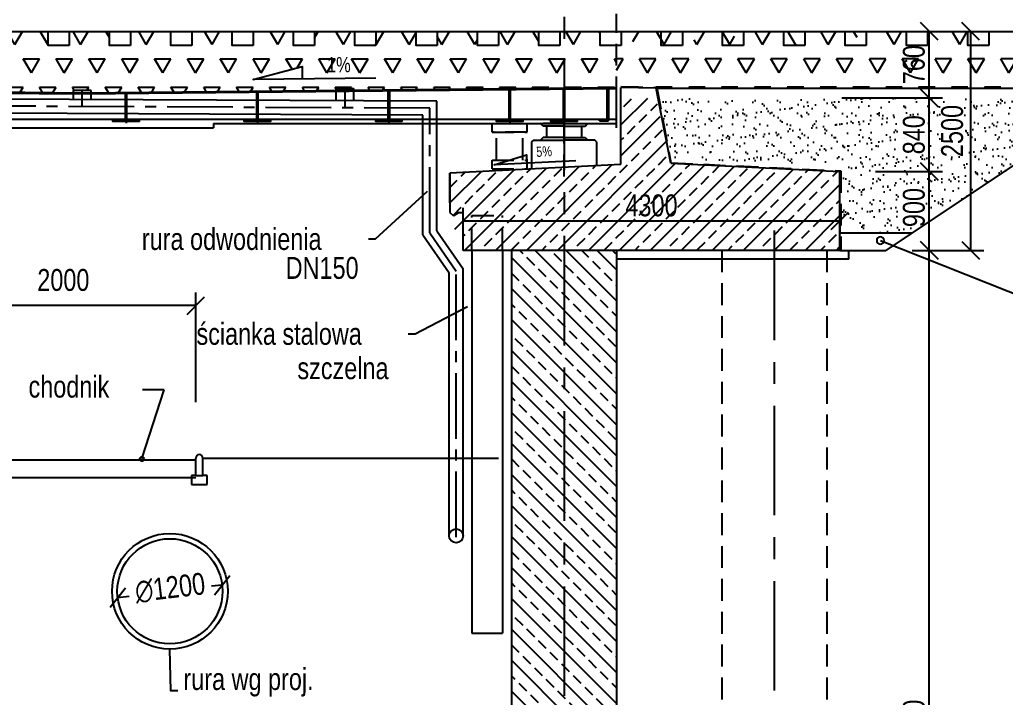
# Model space of a CAD drawing. Header units: millimetres. Extents: x -1069826 to 2704411, y -432732 to 412301.
# Drawn here: x 297799 to 309051, y -93713 to -85979 of the extents above; entities that cross this region are included whole.
import ezdxf
from ezdxf.enums import TextEntityAlignment as Align

# ---------------------------------------------------------------- set-up
doc = ezdxf.new("R2010")
doc.units = ezdxf.units.MM
doc.header["$LTSCALE"] = 1000
doc.header["$MEASUREMENT"] = 0
for name, pattern in [('CENTER', [2, 1.25, -0.25, 0.25, -0.25]), ('CENTER2', [1.125, 0.75, -0.125, 0.125, -0.125]), ('HIDDEN', [0.375, 0.25, -0.125])]:
    doc.linetypes.add(name, pattern=pattern)
for name, color, linetype in [('0-RAM-T', 7, 'Continuous'), ('0-T', 7, 'Continuous'), ('0-T0-T', 7, 'Continuous'), ('00XX00-S', 7, 'Continuous'), ('DROGO-T', 7, 'Continuous'), ('WIADUKT', 7, 'Continuous')]:
    doc.layers.add(name, color=color, linetype=linetype)
doc.styles.add('CDMSTYLE', font='CDMSIMPL', dxfattribs={"width": 0.8, "bigfont": 'CDMBIGPL'})
doc.dimstyles.new('CDMOG-MM-100', dxfattribs={"dimscale": 100, "dimtxt": 2.5, "dimasz": 2, "dimexe": 1.5, "dimexo": 3, "dimgap": 0.5, "dimtad": 1, "dimdec": 0, "dimrnd": 1, "dimzin": 1, "dimdsep": 46, "dimtxsty": 'CDMSTYLE', "dimblk": 'OBLIQUE', "dimblk1": 'OBLIQUE', "dimblk2": 'OBLIQUE', "dimsah": 1, "dimcen": -2.5, "dimclrd": 9, "dimclre": 9, "dimclrt": 9, "dimadec": 0, "dimazin": 0, "dimtfac": 1, "dimtmove": 2, "dimatfit": 3, "dimldrblk": 'OBLIQUE', "dimfxl": 1, "dimtvp": 1, "dimtolj": 1, "dimtzin": 0, "dimarcsym": 0})
doc.dimstyles.new('CDMOG-MM-100$3', dxfattribs={"dimscale": 100, "dimtxt": 2.5, "dimasz": 2, "dimexe": 1.5, "dimexo": 5, "dimgap": 0.5, "dimtad": 1, "dimdec": 0, "dimrnd": 1, "dimzin": 1, "dimdsep": 46, "dimtxsty": 'CDMSTYLE', "dimblk": 'OBLIQUE', "dimblk1": 'CLOSED', "dimblk2": 'CLOSED', "dimsah": 1, "dimtsz": 1, "dimcen": -2.5, "dimclrd": 9, "dimclre": 9, "dimclrt": 9, "dimadec": 0, "dimazin": 0, "dimtfac": 1, "dimtmove": 2, "dimatfit": 3, "dimldrblk": 'CLOSED', "dimfxl": 1, "dimtvp": 1, "dimtolj": 1, "dimtzin": 0, "dimarcsym": 0})
doc.dimstyles.new('CDMOG-MM-100$7', dxfattribs={"dimscale": 100, "dimtxt": 2.5, "dimasz": 1, "dimexe": 1.5, "dimexo": 5, "dimgap": 0.5, "dimtad": 1, "dimdec": 0, "dimrnd": 1, "dimzin": 1, "dimdsep": 46, "dimtxsty": 'CDMSTYLE', "dimblk": 'OBLIQUE', "dimblk1": 'NONE', "dimblk2": 'NONE', "dimsah": 1, "dimtsz": 1, "dimcen": -2.5, "dimclrd": 9, "dimclre": 9, "dimclrt": 9, "dimadec": 0, "dimazin": 0, "dimtfac": 1, "dimtmove": 2, "dimatfit": 3, "dimldrblk": 'NONE', "dimfxl": 1, "dimtvp": 1, "dimtolj": 1, "dimtzin": 0, "dimarcsym": 0})

# ---------------------------------------------------------------- blocks, each defined once
blk = doc.blocks.new('_OBLIQUE')
at = {"color": 0, "linetype": 'ByBlock'}
blk.add_line((-0.5, -0.5), (0.5, 0.5), dxfattribs=at)
blk = doc.blocks.new('*D957')
at = {"layer": '0-T', "color": 9, "linetype": 'Continuous', "lineweight": -2, "transparency": 16777216}
for p, q in [((308093, -88612), (308333, -88612)), ((308183, -99612), (308183, -88612)), ((307313, -99612), (308333, -99612))]:
    blk.add_line(p, q, dxfattribs=at)
at = {"layer": 'Defpoints', "color": 0, "linetype": 'Continuous', "lineweight": 25, "transparency": 16777216}
for p in [(307793, -88612), (308183, -88612), (307013, -99612)]:
    blk.add_point(p, dxfattribs=at)
at = {"layer": '0-T', "color": 9, "linetype": 'Continuous', "lineweight": -2, "transparency": 16777216, "xscale": 200, "yscale": 200, "zscale": 200}
for p, rotation in [((308183, -88612), 90), ((308183, -99612), 270)]:
    blk.add_blockref('_OBLIQUE', p, dxfattribs=dict(at, rotation=rotation))
at = {"layer": '0-T', "color": 9, "linetype": 'Continuous', "lineweight": 25, "transparency": 16777216, "insert": (308008, -94112), "char_height": 250, "attachment_point": 5, "rotation": 90, "style": 'CDMSTYLE'}
blk.add_mtext('\\A1;11000', dxfattribs=at)
blk = doc.blocks.new('_NONE')
at = {"color": 0, "linetype": 'ByBlock'}
blk.add_circle((0, 0), 0.25, dxfattribs=at)
blk = doc.blocks.new('*D962')
at = {"layer": '0-T', "color": 9, "linetype": 'Continuous', "lineweight": -2, "transparency": 16777216}
for p, q in [((296027, -90362), (296027, -89092)), ((299810, -90343), (299810, -89092)), ((299810, -89242), (296027, -89242))]:
    blk.add_line(p, q, dxfattribs=at)
at = {"layer": 'Defpoints', "color": 0, "linetype": 'Continuous', "lineweight": 25, "transparency": 16777216}
for p in [(296027, -89242), (296027, -90662), (299810, -90643)]:
    blk.add_point(p, dxfattribs=at)
at = {"layer": '0-T', "color": 9, "linetype": 'Continuous', "lineweight": -2, "transparency": 16777216, "xscale": 200, "yscale": 200, "zscale": 200, "rotation": 180}
blk.add_blockref('_OBLIQUE', (296027, -89242), dxfattribs=at)
at = {"layer": '0-T', "color": 9, "linetype": 'Continuous', "lineweight": -2, "transparency": 16777216, "xscale": 200, "yscale": 200, "zscale": 200}
blk.add_blockref('_OBLIQUE', (299810, -89242), dxfattribs=at)
at = {"layer": '0-T', "color": 9, "linetype": 'Continuous', "lineweight": 25, "transparency": 16777216, "insert": (298297, -88951), "char_height": 250, "attachment_point": 5, "style": 'CDMSTYLE'}
blk.add_mtext('\\A1;2000', dxfattribs=at)
blk = doc.blocks.new('A$C53DF488D')
at = {"layer": 'DROGO-T', "color": 9, "linetype": 'Continuous'}
for p, q in [((0, 0), (0, 200)), ((80, 0), (80, 200)), ((0, 0), (80, 0))]:
    blk.add_line(p, q, dxfattribs=at)
blk.add_arc((40, 200), 40, 0, 180, dxfattribs=at)
blk = doc.blocks.new('*D970')
at = {"layer": '0-T', "color": 9, "linetype": 'Continuous', "lineweight": -2, "transparency": 16777216}
for p, q in [((305063, -85002), (305063, -83295)), ((304663, -83445), (305063, -83445))]:
    blk.add_line(p, q, dxfattribs=at)
at = {"layer": 'Defpoints', "color": 0, "linetype": 'Continuous', "lineweight": 25, "transparency": 16777216}
for p in [(305063, -83445), (305063, -85302), (304663, -86872)]:
    blk.add_point(p, dxfattribs=at)
at = {"layer": '0-T', "color": 9, "linetype": 'Continuous', "lineweight": -2, "transparency": 16777216, "xscale": 200, "yscale": 200, "zscale": 200, "rotation": 180}
blk.add_blockref('_OBLIQUE', (304663, -83445), dxfattribs=at)
at = {"layer": '0-T', "color": 9, "linetype": 'Continuous', "lineweight": -2, "transparency": 16777216, "xscale": 200, "yscale": 200, "zscale": 200}
blk.add_blockref('_OBLIQUE', (305063, -83445), dxfattribs=at)
at = {"layer": '0-T', "color": 9, "linetype": 'Continuous', "lineweight": 25, "transparency": 16777216, "insert": (304968, -83244), "char_height": 250, "attachment_point": 5, "style": 'CDMSTYLE'}
blk.add_mtext('\\A1;400', dxfattribs=at)
blk = doc.blocks.new('A$C5BA010C1')
at = {"layer": '0-T', "color": 1, "linetype": 'Continuous'}
blk.add_circle((84, 84), 83.7, dxfattribs=at)
blk = doc.blocks.new('*D974')
at = {"layer": '0-T', "color": 9, "linetype": 'Continuous', "lineweight": -2, "transparency": 16777216}
for p, q in [((307663, -84322), (307663, -83295)), ((311363, -85812), (311363, -83295)), ((307663, -83445), (311363, -83445))]:
    blk.add_line(p, q, dxfattribs=at)
at = {"layer": 'Defpoints', "color": 0, "linetype": 'Continuous', "lineweight": 25, "transparency": 16777216}
for p in [(311363, -83445), (307663, -84622), (311363, -86112)]:
    blk.add_point(p, dxfattribs=at)
at = {"layer": '0-T', "color": 9, "linetype": 'Continuous', "lineweight": -2, "transparency": 16777216, "xscale": 200, "yscale": 200, "zscale": 200, "rotation": 180}
blk.add_blockref('_OBLIQUE', (307663, -83445), dxfattribs=at)
at = {"layer": '0-T', "color": 9, "linetype": 'Continuous', "lineweight": -2, "transparency": 16777216, "xscale": 200, "yscale": 200, "zscale": 200}
blk.add_blockref('_OBLIQUE', (311363, -83445), dxfattribs=at)
at = {"layer": '0-T', "color": 9, "linetype": 'Continuous', "lineweight": 25, "transparency": 16777216, "insert": (309513, -83270), "char_height": 250, "attachment_point": 5, "style": 'CDMSTYLE'}
blk.add_mtext('\\A1;3700', dxfattribs=at)
blk = doc.blocks.new('*D977')
at = {"layer": '0-T', "color": 9, "linetype": 'Continuous', "lineweight": -2, "transparency": 16777216}
for p, q in [((307662, -86112), (308806, -86112)), ((308656, -88612), (308656, -86112)), ((307988, -88612), (308806, -88612))]:
    blk.add_line(p, q, dxfattribs=at)
at = {"layer": 'Defpoints', "color": 0, "linetype": 'Continuous', "lineweight": 25, "transparency": 16777216}
for p in [(307362, -86112), (308656, -86112), (307688, -88612)]:
    blk.add_point(p, dxfattribs=at)
at = {"layer": '0-T', "color": 9, "linetype": 'Continuous', "lineweight": -2, "transparency": 16777216, "xscale": 200, "yscale": 200, "zscale": 200}
for p, rotation in [((308656, -86112), 90), ((308656, -88612), 270)]:
    blk.add_blockref('_OBLIQUE', p, dxfattribs=dict(at, rotation=rotation))
at = {"layer": '0-T', "color": 9, "linetype": 'Continuous', "lineweight": 25, "transparency": 16777216, "insert": (308445, -87249), "char_height": 250, "attachment_point": 5, "rotation": 90, "style": 'CDMSTYLE'}
blk.add_mtext('\\A1;2500', dxfattribs=at)
blk = doc.blocks.new('*D978')
at = {"layer": 'Defpoints', "color": 0, "linetype": 'Continuous', "lineweight": 25, "transparency": 16777216}
for p in [(307680, -86112), (308183, -86112), (307680, -86872)]:
    blk.add_point(p, dxfattribs=at)
at = {"layer": 'WIADUKT', "color": 9, "linetype": 'Continuous', "lineweight": -2, "transparency": 16777216}
for p, q in [((307980, -86112), (308333, -86112)), ((308183, -86872), (308183, -86112)), ((307980, -86872), (308333, -86872))]:
    blk.add_line(p, q, dxfattribs=at)
at = {"layer": 'WIADUKT', "color": 9, "linetype": 'Continuous', "lineweight": -2, "transparency": 16777216, "xscale": 200, "yscale": 200, "zscale": 200}
for p, rotation in [((308183, -86112), 90), ((308183, -86872), 270)]:
    blk.add_blockref('_OBLIQUE', p, dxfattribs=dict(at, rotation=rotation))
at = {"layer": 'WIADUKT', "color": 9, "linetype": 'Continuous', "lineweight": 25, "transparency": 16777216, "insert": (308008, -86492), "char_height": 250, "attachment_point": 5, "rotation": 90, "style": 'CDMSTYLE'}
blk.add_mtext('\\A1;760', dxfattribs=at)
blk = doc.blocks.new('*D979')
at = {"layer": '0-T', "color": 9, "linetype": 'Continuous', "lineweight": -2, "transparency": 16777216}
for p, q in [((302862, -88312), (302862, -88125)), ((302862, -88275), (307162, -88275)), ((307162, -88229), (307162, -88425))]:
    blk.add_line(p, q, dxfattribs=at)
at = {"layer": 'Defpoints', "color": 0, "linetype": 'Continuous', "lineweight": 25, "transparency": 16777216}
for p in [(307162, -87929), (307162, -88275), (302862, -88612)]:
    blk.add_point(p, dxfattribs=at)
at = {"layer": '0-T', "color": 9, "linetype": 'Continuous', "lineweight": -2, "transparency": 16777216, "xscale": 200, "yscale": 200, "zscale": 200, "rotation": 180}
blk.add_blockref('_OBLIQUE', (302862, -88275), dxfattribs=at)
at = {"layer": '0-T', "color": 9, "linetype": 'Continuous', "lineweight": -2, "transparency": 16777216, "xscale": 200, "yscale": 200, "zscale": 200}
blk.add_blockref('_OBLIQUE', (307162, -88275), dxfattribs=at)
at = {"layer": '0-T', "color": 9, "linetype": 'Continuous', "lineweight": 25, "transparency": 16777216, "insert": (305012, -88100), "char_height": 250, "attachment_point": 5, "style": 'CDMSTYLE'}
blk.add_mtext('\\A1;4300', dxfattribs=at)
blk = doc.blocks.new('*D980')
at = {"layer": '0-T', "color": 9, "linetype": 'Continuous', "lineweight": -2, "transparency": 16777216}
for p, q in [((307183, -86872), (308333, -86872)), ((308183, -87712), (308183, -86872)), ((307568, -87712), (308333, -87712))]:
    blk.add_line(p, q, dxfattribs=at)
at = {"layer": 'Defpoints', "color": 0, "linetype": 'Continuous', "lineweight": 25, "transparency": 16777216}
for p in [(306883, -86872), (308183, -86872), (307268, -87712)]:
    blk.add_point(p, dxfattribs=at)
at = {"layer": '0-T', "color": 9, "linetype": 'Continuous', "lineweight": -2, "transparency": 16777216, "xscale": 200, "yscale": 200, "zscale": 200}
for p, rotation in [((308183, -86872), 90), ((308183, -87712), 270)]:
    blk.add_blockref('_OBLIQUE', p, dxfattribs=dict(at, rotation=rotation))
at = {"layer": '0-T', "color": 9, "linetype": 'Continuous', "lineweight": 25, "transparency": 16777216, "insert": (308008, -87292), "char_height": 250, "attachment_point": 5, "rotation": 90, "style": 'CDMSTYLE'}
blk.add_mtext('\\A1;840', dxfattribs=at)
blk = doc.blocks.new('*D981')
at = {"layer": '0-T', "color": 9, "linetype": 'Continuous', "lineweight": -2, "transparency": 16777216}
for p, q in [((307568, -87712), (308333, -87712)), ((308183, -88612), (308183, -87712)), ((307988, -88612), (308333, -88612))]:
    blk.add_line(p, q, dxfattribs=at)
at = {"layer": 'Defpoints', "color": 0, "linetype": 'Continuous', "lineweight": 25, "transparency": 16777216}
for p in [(307268, -87712), (308183, -87712), (307688, -88612)]:
    blk.add_point(p, dxfattribs=at)
at = {"layer": '0-T', "color": 9, "linetype": 'Continuous', "lineweight": -2, "transparency": 16777216, "xscale": 200, "yscale": 200, "zscale": 200}
for p, rotation in [((308183, -87712), 90), ((308183, -88612), 270)]:
    blk.add_blockref('_OBLIQUE', p, dxfattribs=dict(at, rotation=rotation))
at = {"layer": '0-T', "color": 9, "linetype": 'Continuous', "lineweight": 25, "transparency": 16777216, "insert": (308008, -88123), "char_height": 250, "attachment_point": 5, "rotation": 90, "style": 'CDMSTYLE'}
blk.add_mtext('\\A1;900', dxfattribs=at)
blk = doc.blocks.new('*D987')
at = {"layer": 'Defpoints', "color": 0, "linetype": 'Continuous', "lineweight": 25, "transparency": 16777216}
for p in [(300109, -92432), (298917, -92574)]:
    blk.add_point(p, dxfattribs=at)
at = {"layer": 'DROGO-T', "color": 9, "linetype": 'Continuous', "lineweight": -2, "transparency": 16777216}
for p, q in [((300021, -92543), (300197, -92321)), ((298830, -92685), (299005, -92463)), ((300109, -92432), (299990, -92446)), ((298917, -92574), (299049, -92558))]:
    blk.add_line(p, q, dxfattribs=at)
at = {"layer": 'DROGO-T', "color": 9, "linetype": 'Continuous', "lineweight": 25, "transparency": 16777216, "insert": (299516, -92466), "char_height": 250, "attachment_point": 5, "rotation": 6.7583, "style": 'CDMSTYLE'}
blk.add_mtext('\\A1;∅1200', dxfattribs=at)
blk = doc.blocks.new('_CLOSED')
at = {"color": 0, "linetype": 'ByBlock'}
for p, q in [((-1, 0.167), (0, 0)), ((-1, 0.167), (-1, -0.167)), ((0, 0), (-1, -0.167))]:
    blk.add_line(p, q, dxfattribs=at)

msp = doc.modelspace()

# ---------------------------------------------------------------- hatches: boundary and pattern name
at = {"layer": 'DROGO-T', "linetype": 'Continuous', "lineweight": 25}
h = msp.add_hatch(dxfattribs=at)
h.set_pattern_fill('TRIANG', color=40, scale=1000, style=0)
h.set_pattern_definition([(60, (239994.2, -287612.4), (-187.5, 324.75953), [187.5, -187.5]), (120, (239994.2, -287612.4), (-375, 2e-07), [187.5, -187.5]), (0, (239900.44, -287450.04), (187.5, 324.75953), [187.5, -187.5])])
h.paths.add_polyline_path([(298513.1701, -86112.4159), (298364.0178, -86112.4159), (298364.0178, -86272.4159), (298124.0178, -86272.4159), (298124.0178, -86112.4159), (297664.0178, -86112.4159), (297664.0178, -86272.4159), (297424.0178, -86272.4159), (297424.0178, -86112.4159), (296964.0178, -86112.4159), (296964.0178, -86272.4159), (296724.0178, -86272.4159), (296724.0178, -86112.4159), (296264.0178, -86112.4159), (296264.0178, -86272.4159), (296024.0178, -86272.4159), (296024.0178, -86112.4159), (295564.0178, -86112.4159), (295564.0178, -86272.4159), (295324.0178, -86272.4159), (295324.0178, -86112.4159), (294864.0178, -86112.4159), (294864.0178, -86272.4159), (294624.0178, -86272.4159), (294624.0178, -86112.4159), (294164.0178, -86112.4159), (294164.0178, -86272.4159), (293924.0178, -86272.4159), (293924.0178, -86112.4159), (293464.0178, -86112.4159), (293464.0178, -86272.4159), (293224.0178, -86272.4159), (293224.0178, -86112.4159), (292764.0178, -86112.4159), (292764.0178, -86272.4159), (292524.0178, -86272.4159), (292524.0178, -86112.4159), (292064.0178, -86112.4159), (292064.0178, -86272.4159), (291824.0178, -86272.4159), (291824.0178, -86112.4159), (291364.0178, -86112.4159), (291364.0178, -86272.4159), (291124.0178, -86272.4159), (291124.0178, -86112.4159), (290664.0178, -86112.4159), (290664.0178, -86272.4159), (290424.0178, -86272.4159), (290424.0178, -86112.4159), (289964.0178, -86112.4159), (289964.0178, -86272.4159), (289724.0178, -86272.4159), (289724.0178, -86112.4159), (289264.0178, -86112.4159), (289264.0178, -86272.4159), (289024.0178, -86272.4159), (289024.0178, -86112.4159), (288564.0178, -86112.4159), (288564.0178, -86272.4159), (288513.1701, -86272.4159), (288513.1701, -86712.4159), (290913.1701, -86736.4159), (290913.1701, -86710.4166), (291113.1701, -86712.4166), (291113.1701, -86738.4159), (293913.1701, -86766.4159), (293913.1701, -86754.4173), (294113.1701, -86756.4173), (294113.1701, -86768.4159), (298413.1701, -86811.4159), (298413.1701, -86785.4166), (298513.1701, -86786.4166)])
h.paths.add_polyline_path([(296684.549, -86654.1226), (296685.949, -86514.1296), (297244.521, -86659.7224)], flags=16)
h.paths.add_polyline_path([(304013.1701, -86112.4159), (303964.0178, -86112.4159), (303964.0178, -86272.4159), (303724.0178, -86272.4159), (303724.0178, -86112.4159), (303264.0178, -86112.4159), (303264.0178, -86272.4159), (303024.0178, -86272.4159), (303024.0178, -86112.4159), (302564.0178, -86112.4159), (302564.0178, -86272.4159), (302324.0178, -86272.4159), (302324.0178, -86112.4159), (301864.0178, -86112.4159), (301864.0178, -86272.4159), (301624.0178, -86272.4159), (301624.0178, -86112.4159), (301164.0178, -86112.4159), (301164.0178, -86272.4159), (300924.0178, -86272.4159), (300924.0178, -86112.4159), (300464.0178, -86112.4159), (300464.0178, -86272.4159), (300224.0178, -86272.4159), (300224.0178, -86112.4159), (299764.0178, -86112.4159), (299764.0178, -86272.4159), (299524.0178, -86272.4159), (299524.0178, -86112.4159), (299064.0178, -86112.4159), (299064.0178, -86272.4159), (298824.0178, -86272.4159), (298824.0178, -86112.4159), (298513.1701, -86112.4159), (298513.1701, -86786.4166), (298613.1701, -86787.4166), (298613.1701, -86811.4159), (304013.1701, -86757.4159), (304013.1701, -86449.7759)])
h.paths.add_polyline_path([(300463.9786, -86659.7224), (301022.5507, -86514.1296), (301023.9506, -86654.1226)], flags=16)
h.paths.add_polyline_path([(304613.1701, -86272.4159), (304424.0178, -86272.4159), (304424.0178, -86112.4159), (304013.1701, -86112.4159), (304013.1701, -86757.4159), (304613.1701, -86751.4159)])
h.paths.add_polyline_path([(288621.9732, -86707.8226), (288621.9732, -86068.5369), (288996.9732, -86068.5369), (288996.9732, -86707.8226)], flags=9)
h.paths.add_polyline_path([(289099.9905, -86332.0587), (289099.9905, -85692.773), (289474.9905, -85692.773), (289474.9905, -86332.0587)], flags=9)
h.paths.add_polyline_path([(289126.1173, -87245.3139), (289126.1173, -86606.0281), (289501.1173, -86606.0281), (289501.1173, -87245.3139)], flags=9)
h.paths.add_polyline_path([(296107.757, -86622.1034), (296421.908, -86625.2449), (296424.5329, -86362.758), (296110.3819, -86359.6165)], flags=24)
h.paths.add_polyline_path([(301286.5916, -86625.2449), (301600.7426, -86622.1034), (301598.1177, -86359.6165), (301283.9668, -86362.758)], flags=24)
h = msp.add_hatch(dxfattribs=at)
h.set_pattern_fill('TRIANG', color=40, scale=1000, style=0)
h.set_pattern_definition([(120, (337030.2, -287612.4), (187.5, 324.75953), [187.5, -187.5]), (60, (337030.2, -287612.4), (375, 2e-07), [187.5, -187.5]), (180, (337123.95, -287450.04), (-187.5, 324.75953), [187.5, -187.5])])
h.paths.add_polyline_path([(304611.218, -86272.4159), (304800.3703, -86272.4159), (304800.3703, -86112.4159), (305260.3703, -86112.4159), (305260.3703, -86272.4159), (305500.3703, -86272.4159), (305500.3703, -86112.4159), (305960.3703, -86112.4159), (305960.3703, -86272.4159), (306200.3703, -86272.4159), (306200.3703, -86112.4159), (306660.3703, -86112.4159), (306660.3703, -86272.4159), (306900.3703, -86272.4159), (306900.3703, -86112.4159), (307360.3703, -86112.4159), (307360.3703, -86272.4159), (307600.3703, -86272.4159), (307600.3703, -86112.4159), (308060.3703, -86112.4159), (308060.3703, -86272.4159), (308300.3703, -86272.4159), (308300.3703, -86112.4159), (308760.3703, -86112.4159), (308760.3703, -86272.4159), (309000.3703, -86272.4159), (309000.3703, -86112.4159), (309460.3703, -86112.4159), (309460.3703, -86272.4159), (309700.3703, -86272.4159), (309700.3703, -86112.4159), (310160.3703, -86112.4159), (310160.3703, -86272.4159), (310400.3703, -86272.4159), (310400.3703, -86112.4159), (310860.3703, -86112.4159), (310860.3703, -86272.4159), (311100.3703, -86272.4159), (311100.3703, -86112.4159), (311435.4835, -86112.4159), (310461.7268, -86761.587), (305071.1956, -86761.4162), (305069.301, -86751.4159), (304661.218, -86741.4159), (304661.218, -86740.9159), (304611.218, -86741.4159)])
h.paths.add_polyline_path([(308543.9591, -86756.1002), (308543.9591, -86116.8145), (308168.9591, -86116.8145), (308168.9591, -86756.1002)], flags=24)
h = msp.add_hatch(dxfattribs=at)
h.set_pattern_fill('AR-SAND', color=40, scale=100, style=0)
h.set_pattern_definition([(37.5, (239994.19, -287612.42), (-6.29934, 192.68238), [0, -152, 0, -170, 0, -162.5]), (7.5, (239994.19, -287612.42), (176.97767, 282.2146), [0, -82, 0, -137, 0, -52.5]), (327.5, (239871.19, -287612.42), (311.41419, 0.5659), [0, -50, 0, -180, 0, -235]), (317.5, (239871.19, -287612.42), (300.61266, 87.76756), [0, -25, 0, -118, 0, -135])])
h.paths.add_polyline_path([(310297.4118, -86872.4317), (305073.6287, -86873.3361), (305223.2294, -87561.0165), (307173.1701, -87654.4814), (307173.1701, -88413.5092), (307985.7955, -88413.5092)])
h.paths.add_polyline_path([(308257.261, -87663.7659), (308257.261, -86834.004), (308632.261, -86834.004), (308632.261, -87663.7659)], flags=9)
h.paths.add_polyline_path([(307820.9111, -87586.8139), (307820.9111, -86947.5281), (308195.9111, -86947.5281), (308195.9111, -87586.8139)], flags=24)
h.paths.add_polyline_path([(307820.9111, -88456.569), (307820.9111, -87817.2833), (308195.9111, -87817.2833), (308195.9111, -88456.569)], flags=9)
h = msp.add_hatch(dxfattribs=at)
h.set_pattern_fill('ANSI33', color=40, scale=1000, style=0)
h.set_pattern_definition([(45, (239994.19, -287612.42), (-176.7767, 176.7767), []), (45, (240170.96, -287612.42), (-176.7767, 176.7767), [125, -62.5])])
h.paths.add_polyline_path([(307163.1701, -87711.9261), (305231.6331, -87615.3493), (305063.3792, -86873.3379), (304663.1701, -86873.4072), (304663.1701, -87631.4261), (304013.1701, -87663.9261), (304013.1701, -87767.2865), (304013.1701, -88611.9261), (307163.1701, -88611.9261)])
h.paths.add_polyline_path([(304013.1701, -88386.0479), (304013.1701, -87663.9261), (302711.218, -87729.0237), (302711.218, -88178.9261), (302751.218, -88218.9261), (302811.218, -88178.9261), (302861.218, -88178.9261), (302861.218, -88611.9261), (302961.218, -88611.9261), (302961.218, -88211.9261), (303311.218, -88211.9261), (303311.218, -88611.9261), (304013.1701, -88611.9261)])
h.paths.add_polyline_path([(303311.218, -88211.9261), (302961.218, -88211.9261), (302961.218, -88611.9261), (303311.218, -88611.9261)], flags=16)
h.paths.add_polyline_path([(304597.3131, -87912.4359), (305427.075, -87912.4359), (305427.075, -88287.4359), (304597.3131, -88287.4359)], flags=24)
h = msp.add_hatch(dxfattribs=at)
h.set_pattern_fill('ANSI33', color=40, scale=1000, angle=90, style=0)
h.set_pattern_definition([(135, (239994.19, -287612.42), (-176.7767, -176.7767), []), (135, (239994.19, -287435.64), (-176.7767, -176.7767), [125, -62.5])])
h.paths.add_polyline_path([(304013.1701, -99611.9261), (304613.1701, -99611.9261), (304613.1701, -88611.9261), (304013.1701, -88611.9261)])
h.paths.add_polyline_path([(304013.1701, -88611.9261), (303413.1701, -88611.9261), (303413.1701, -99325.6918), (303624.1022, -99325.6918), (303413.1701, -99611.9261), (304013.1701, -99611.9261)])
h.paths.add_polyline_path([(303617.3368, -93927.1932), (304409.0034, -93927.1932), (304409.0034, -94302.1932), (303617.3368, -94302.1932)], flags=9)
h.paths.add_polyline_path([(301750.3337, -99303.5305), (303160.429, -99303.5305), (303160.429, -98973.5305), (301750.3337, -98973.5305)], flags=9)

# ---------------------------------------------------------------- linework, layer by layer
at = {"color": 1, "linetype": 'CENTER', "lineweight": 25}
for p, q in [((304013.1701, -84447.6701), (304013.1701, -99902.2708)), ((306413.1701, -88386.0479), (306413.1701, -99876.1185))]:
    msp.add_line(p, q, dxfattribs=at)
at = {"color": 3, "linetype": 'Continuous', "lineweight": 25}
for p, q in [((264633.9047, -86112.4159), (314965.4355, -86112.4159)), ((296237.9148, -91002.9702), (299809.7094, -91002.9926)), ((299889.7094, -90982.5105), (303263.1701, -90982.5317))]:
    msp.add_line(p, q, dxfattribs=at)
at = {"color": 9, "linetype": 'Continuous', "lineweight": 25}
msp.add_line((296237.9148, -91202.9682), (299809.7094, -91202.9926), dxfattribs=at)
at = {"layer": '0-RAM-T', "color": 1, "linetype": 'Continuous', "lineweight": 25}
msp.add_line((305061.218, -86761.4159), (310461.7268, -86761.587), dxfattribs=at)
at = {"layer": '0-RAM-T', "color": 9, "linetype": 'Continuous', "lineweight": 25}
msp.add_line((307985.7955, -88413.5092), (307173.1701, -88413.5092), dxfattribs=at)
at = {"layer": '0-T', "color": 9, "linetype": 'HIDDEN', "lineweight": 25}
for p, q in [((304613.1701, -86877.4159), (304613.1701, -85912.4159)), ((304013.1701, -87767.2865), (304013.1701, -86881.4159))]:
    msp.add_line(p, q, dxfattribs=at)
at = {"layer": '0-T', "color": 1, "linetype": 'Continuous', "lineweight": 25}
for p in [(311437.4355, -86112.4159), (307163.1701, -88611.9261)]:
    msp.add_line(p, (307688.1701, -88611.9261), dxfattribs=at)
at = {"layer": '0-T', "color": 40, "linetype": 'CENTER2', "lineweight": 25}
for p, q in [((304013.1701, -86449.7759), (304013.1701, -87159.8208)), ((298513.1701, -86970.1713), (298513.1701, -86786.4166)), ((299013.1701, -86821.4159), (299013.1701, -87159.8208)), ((300513.1701, -86806.4166), (300513.1701, -87159.8208)), ((301513.1701, -86985.1713), (301513.1701, -86755.2321)), ((302013.1701, -86791.4166), (302013.1701, -87159.8208)), ((303393.1701, -86777.6166), (303393.1701, -87159.8208)), ((302481.218, -86990.0116), (290813.1701, -86931.6713)), ((302481.218, -88411.8766), (302481.218, -86990.0116)), ((302481.218, -88411.8766), (302782.8805, -88847.7687)), ((302782.8805, -91886.5007), (302782.8805, -88847.7687))]:
    msp.add_line(p, q, dxfattribs=at)
at = {"layer": '0-T', "color": 3, "linetype": 'Continuous', "lineweight": 25}
for p, q in [((288513.1701, -86712.4159), (298513.1701, -86812.4159)), ((288513.1701, -86726.4159), (298513.1701, -86826.4159)), ((298513.1701, -86812.4159), (304613.1701, -86751.4159)), ((298513.1701, -86826.4166), (304613.1701, -86765.4166)), ((304507.1701, -87113.9261), (304507.1701, -86766.4766)), ((304519.1701, -86766.3566), (304519.1701, -87113.9261)), ((303413.1701, -88611.9261), (303413.1701, -99611.9261)), ((304613.1701, -88611.9261), (304613.1701, -99611.9261))]:
    msp.add_line(p, q, dxfattribs=at)
at = {"layer": '0-T', "color": 3, "linetype": 'HIDDEN', "lineweight": 25}
for p, q in [((304663.1701, -86741.4159), (305071.2531, -86751.4159)), ((305071.2531, -86751.4159), (305234.2212, -87611.5433)), ((305234.2212, -87611.5433), (307173.1701, -87704.4814)), ((307173.1701, -87704.4814), (307173.1701, -88611.9261)), ((305813.1701, -88611.9261), (305813.1701, -99611.9261)), ((307013.1701, -88611.9261), (307013.1701, -99611.9261))]:
    msp.add_line(p, q, dxfattribs=at)
at = {"layer": '0-T', "color": 2, "linetype": 'Continuous', "lineweight": 25}
for p, q in [((304663.1701, -87631.4261), (304663.1701, -86751.4159)), ((305063.1701, -86761.4159), (304663.1701, -86751.4159)), ((305231.6331, -87615.3493), (305063.1701, -86761.4159)), ((304663.1701, -87631.4261), (302711.218, -87729.0237)), ((305231.6331, -87615.3493), (307163.1701, -87711.9261)), ((307163.1701, -88611.9261), (307163.1701, -87711.9261)), ((302861.218, -88611.9261), (302861.218, -88178.9261)), ((307163.1701, -88611.9261), (302861.218, -88611.9261)), ((302961.218, -88611.9261), (302961.218, -92982.7526)), ((303311.218, -88611.9261), (303311.218, -92982.7526)), ((302961.218, -92982.7526), (303311.218, -92982.7526))]:
    msp.add_line(p, q, dxfattribs=at)
at = {"layer": '0-T', "color": 40, "linetype": 'Continuous', "lineweight": 25}
for p, q in [((302561.218, -86910.4106), (290813.1701, -86851.6703)), ((298413.1701, -86889.6703), (298413.1701, -86785.4166)), ((298613.1701, -86787.4166), (298413.1701, -86785.4166)), ((298613.1701, -86890.6703), (298613.1701, -86787.4166)), ((301413.1701, -86904.6703), (301413.1701, -86763.4159)), ((301613.1701, -86905.6703), (301613.1701, -86763.4159)), ((302561.218, -88390.4407), (302561.218, -86910.4106)), ((302401.218, -87069.6126), (290813.1701, -87011.6723)), ((302401.218, -88433.3125), (302401.218, -87069.6126)), ((302701.218, -91870.2804), (302701.218, -88866.3252)), ((302861.218, -91870.2804), (302861.218, -88823.4534))]:
    msp.add_line(p, q, dxfattribs=at)
at = {"layer": '0-T', "color": 9, "linetype": 'Continuous', "lineweight": 25}
for p, q in [((304613.1701, -87213.9261), (304613.1701, -86877.4159)), ((272413.1701, -87113.9261), (304613.1701, -87113.9261)), ((303813.1701, -87193.9261), (303813.1701, -87323.9261)), ((304213.1701, -87193.9261), (304213.1701, -87323.9261)), ((277013.1701, -87213.9261), (300013.1701, -87213.9261)), ((303663.1701, -87353.9261), (303643.1701, -87373.9261)), ((303643.1701, -87373.9261), (303643.1701, -87631.4261)), ((303643.1701, -87373.9261), (303643.1701, -87682.4261)), ((303663.1701, -87353.9261), (304013.1701, -87353.9261)), ((304363.1701, -87353.9261), (304013.1701, -87353.9261)), ((304383.1701, -87373.9261), (304363.1701, -87353.9261)), ((304383.1701, -87373.9261), (304383.1701, -87596.4261)), ((304383.1701, -87373.9261), (304383.1701, -87645.4261)), ((307263.1701, -88711.9261), (307263.1701, -88611.9261)), ((307263.1701, -88711.9261), (304613.1701, -88711.9261)), ((307263.1701, -88711.9261), (306763.1701, -88711.9261))]:
    msp.add_line(p, q, dxfattribs=at)
at = {"layer": '0-T', "color": 1, "linetype": 'Continuous', "lineweight": 25}
for points in [[(298364.0178, -86272.4159), (298124.0178, -86272.4159), (298124.0178, -86112.4159), (298364.0178, -86112.4159)], [(299064.0178, -86272.4159), (298824.0178, -86272.4159), (298824.0178, -86112.4159), (299064.0178, -86112.4159)], [(299764.0178, -86272.4159), (299524.0178, -86272.4159), (299524.0178, -86112.4159), (299764.0178, -86112.4159)], [(300464.0178, -86272.4159), (300224.0178, -86272.4159), (300224.0178, -86112.4159), (300464.0178, -86112.4159)], [(301164.0178, -86272.4159), (300924.0178, -86272.4159), (300924.0178, -86112.4159), (301164.0178, -86112.4159)], [(301864.0178, -86272.4159), (301624.0178, -86272.4159), (301624.0178, -86112.4159), (301864.0178, -86112.4159)], [(302564.0178, -86272.4159), (302324.0178, -86272.4159), (302324.0178, -86112.4159), (302564.0178, -86112.4159)], [(303264.0178, -86272.4159), (303024.0178, -86272.4159), (303024.0178, -86112.4159), (303264.0178, -86112.4159)], [(303964.0178, -86272.4159), (303724.0178, -86272.4159), (303724.0178, -86112.4159), (303964.0178, -86112.4159)], [(304664.0178, -86272.4159), (304424.0178, -86272.4159), (304424.0178, -86112.4159), (304664.0178, -86112.4159)], [(305364.0178, -86272.4159), (305124.0178, -86272.4159), (305124.0178, -86112.4159), (305364.0178, -86112.4159)], [(306064.0178, -86272.4159), (305824.0178, -86272.4159), (305824.0178, -86112.4159), (306064.0178, -86112.4159)], [(306764.0178, -86272.4159), (306524.0178, -86272.4159), (306524.0178, -86112.4159), (306764.0178, -86112.4159)], [(307464.0178, -86272.4159), (307224.0178, -86272.4159), (307224.0178, -86112.4159), (307464.0178, -86112.4159)], [(308164.0178, -86272.4159), (307924.0178, -86272.4159), (307924.0178, -86112.4159), (308164.0178, -86112.4159)], [(308864.0178, -86272.4159), (308624.0178, -86272.4159), (308624.0178, -86112.4159), (308864.0178, -86112.4159)]]:
    msp.add_lwpolyline(points, close=True, dxfattribs=at)
at = {"layer": '0-T', "color": 3, "linetype": 'Continuous', "lineweight": 25}
for points in [[(299019.1701, -86821.3566), (299019.1701, -87113.9261), (299163.1701, -87113.9261), (299163.1701, -87138.9261), (298863.1701, -87138.9261), (298863.1701, -87113.9261), (299007.1701, -87113.9261), (299007.1701, -86821.4766)], [(300519.1701, -86806.3566), (300519.1701, -87113.9261), (300663.1701, -87113.9261), (300663.1701, -87138.9261), (300363.1701, -87138.9261), (300363.1701, -87113.9261), (300507.1701, -87113.9261), (300507.1701, -86806.4766)], [(302019.1701, -86791.3566), (302019.1701, -87113.9261), (302163.1701, -87113.9261), (302163.1701, -87138.9261), (301863.1701, -87138.9261), (301863.1701, -87113.9261), (302007.1701, -87113.9261), (302007.1701, -86791.4766)], [(303399.1701, -86777.5566), (303399.1701, -87113.9261), (303543.1701, -87113.9261), (303543.1701, -87138.9261), (303243.1701, -87138.9261), (303243.1701, -87113.9261), (303387.1701, -87113.9261), (303387.1701, -86777.6766)], [(304019.1701, -86771.3566), (304019.1701, -87113.9261), (304163.1701, -87113.9261), (304163.1701, -87138.9261), (303863.1701, -87138.9261), (303863.1701, -87113.9261), (304007.1701, -87113.9261), (304007.1701, -86771.4766)]]:
    msp.add_lwpolyline(points, dxfattribs=at)
at = {"layer": '0-T', "color": 40, "linetype": 'Continuous', "lineweight": 25}
msp.add_circle((302781.218, -91870.2804), 80, dxfattribs=at)
at = {"layer": '0-T0-T', "color": 1, "linetype": 'Continuous', "lineweight": 25}
msp.add_lwpolyline([(301863.9086, -86645.7231), (300463.9786, -86659.7224), (301022.5507, -86514.1296), (301023.9506, -86654.1226)], dxfattribs=at)
at = {"layer": '0-T0-T', "color": 9, "linetype": 'Continuous', "lineweight": 25}
msp.add_lwpolyline([(304146.9279, -87588.1937), (303214.759, -87634.8021), (303582.9657, -87522.9418), (303587.6266, -87616.1587)], dxfattribs=at)
at = {"layer": '00XX00-S', "color": 9, "linetype": 'Continuous', "lineweight": 25}
for p, q in [((303773.1701, -87193.9261), (303738.8798, -87159.6359)), ((304013.1701, -87163.9261), (303773.1701, -87163.9261)), ((304013.1701, -87193.9261), (303773.1701, -87193.9261)), ((304013.1701, -87163.9261), (304253.1701, -87163.9261)), ((304013.1701, -87193.9261), (304253.1701, -87193.9261)), ((304253.1701, -87193.9261), (304279.002, -87168.0942)), ((303773.1701, -87323.9261), (303743.1701, -87353.9261)), ((304013.1701, -87323.9261), (303773.1701, -87323.9261)), ((304013.1701, -87323.9261), (304253.1701, -87323.9261)), ((304253.1701, -87323.9261), (304283.1701, -87353.9261))]:
    msp.add_line(p, q, dxfattribs=at)
at = {"layer": '00XX00-S', "color": 2, "linetype": 'Continuous', "lineweight": 25}
for p, q in [((302711.218, -88068.8546), (302711.218, -87729.0237)), ((302711.218, -87731.4261), (302711.218, -88178.9261)), ((302711.218, -88178.9261), (302751.218, -88218.9261)), ((302811.218, -88178.9261), (302751.218, -88218.9261)), ((302811.218, -88178.9261), (302861.218, -88178.9261))]:
    msp.add_line(p, q, dxfattribs=at)
at = {"layer": '00XX00-S', "color": 9, "linetype": 'Continuous', "lineweight": 25, "flags": 128}
for points in [[(301780.6207, -88480.3001), (301860.3983, -88480.3001), (302455.2064, -87935.9217)], [(302232.5561, -89563.0814), (302312.3336, -89563.0814), (302911.218, -89254.272)], [(299604.5576, -93639.978), (299524.7801, -93639.978), (299513.1788, -93162.9907)]]:
    msp.add_lwpolyline(points, dxfattribs=at)
at = {"layer": 'DROGO-T', "color": 4, "linetype": 'Continuous', "lineweight": 25}
msp.add_line((304663.1701, -86741.4159), (304863.0972, -86746.315), dxfattribs=at)
at = {"layer": 'DROGO-T', "color": 40, "linetype": 'Continuous', "lineweight": 25}
for p, q in [((301413.1701, -86763.4159), (301613.1701, -86763.4159)), ((302401.218, -88433.3125), (302701.218, -88866.3252)), ((302561.218, -88390.4407), (302861.218, -88823.4534))]:
    msp.add_line(p, q, dxfattribs=at)
at = {"layer": 'DROGO-T', "color": 2, "linetype": 'HIDDEN', "lineweight": 25}
for p, q in [((302961.218, -88611.9261), (302961.218, -88211.9261)), ((302961.218, -88211.9261), (303311.218, -88211.9261)), ((303311.218, -88611.9261), (303311.218, -88211.9261))]:
    msp.add_line(p, q, dxfattribs=at)
at = {"layer": 'DROGO-T', "color": 9, "linetype": 'Continuous', "lineweight": 25}
for p, q in [((307624.9327, -88498.9825), (309485.045, -89237.8368)), ((299759.7121, -91182.5105), (299759.7121, -91282.5105)), ((299809.7121, -91182.5105), (299759.7121, -91182.5105)), ((299939.7087, -91182.5088), (299889.7121, -91182.5088)), ((299939.7121, -91282.5105), (299939.7087, -91182.5088)), ((299759.7121, -91282.5105), (299939.7121, -91282.5105))]:
    msp.add_line(p, q, dxfattribs=at)
at = {"layer": 'DROGO-T', "color": 1, "linetype": 'Continuous', "lineweight": 25}
msp.add_circle((288676.0295, -97786.9068), 37529.6709, dxfattribs=at)
at = {"layer": 'DROGO-T', "color": 9, "linetype": 'Continuous', "lineweight": 25}
for radius in [660, 600]:
    msp.add_circle((299513.1788, -92502.9907), radius, dxfattribs=at)
at = {"layer": 'WIADUKT', "color": 9, "linetype": 'Continuous', "lineweight": 25}
for q in [(304613.1701, -87163.9261), (300013.1701, -87213.9261)]:
    msp.add_line((300013.1701, -87163.9261), q, dxfattribs=at)
at = {"layer": 'WIADUKT', "color": 40, "linetype": 'HIDDEN', "lineweight": 25}
for p, q in [((303191.218, -87263.9261), (303191.218, -87163.9261)), ((303191.218, -87263.9261), (303191.218, -87163.9261)), ((303591.218, -87263.9261), (303591.218, -87163.9261)), ((303591.218, -87263.9261), (303191.218, -87263.9261)), ((303191.218, -87263.9261), (303591.218, -87263.9261)), ((303241.218, -87582.0588), (303241.218, -87263.9261)), ((303241.218, -87582.0588), (303241.218, -87263.9261)), ((303541.218, -87582.0588), (303541.218, -87263.9261)), ((303191.218, -87582.0588), (303591.218, -87582.0588)), ((303191.218, -87682.0588), (303191.218, -87582.0588)), ((303591.218, -87682.0588), (303591.218, -87582.0588)), ((303191.218, -87682.0588), (303591.218, -87682.0588))]:
    msp.add_line(p, q, dxfattribs=at)
at = {"layer": 'WIADUKT', "color": 3, "linetype": 'Continuous', "lineweight": 25}
for p, q in [((304419.1701, -87133.9261), (304419.1701, -87113.9261)), ((304419.1701, -87113.9261), (304519.1701, -87113.9261)), ((304419.1701, -87133.9261), (304519.1701, -87133.9261)), ((304519.1701, -87133.9261), (304519.1701, -87113.9261))]:
    msp.add_line(p, q, dxfattribs=at)

# ---------------------------------------------------------------- block references
at = {"layer": '0-RAM-T', "color": 4, "linetype": 'Continuous', "lineweight": 25, "xscale": -0.5, "yscale": 0.5, "zscale": 0.5}
msp.add_blockref('A$C5BA010C1', (307666.7788, -88540.828), dxfattribs=at)
at = {"layer": 'DROGO-T', "color": 40, "linetype": 'Continuous', "lineweight": 25}
msp.add_blockref('A$C53DF488D', (299809.7121, -91182.5105), dxfattribs=at)

# ---------------------------------------------------------------- texts
at = {"layer": '0-T', "color": 1, "linetype": 'Continuous', "lineweight": 25, "style": 'CDMSTYLE', "width": 0.8}
for s, p in [('rura odwodnienia', (299193.4648, -88606.8895)), ('DN150', (300835.2821, -88937.0587)), ('ścianka stalowa', (299816.8287, -89689.6707)), ('szczelna', (300969.2096, -90081.7918)), ('chodnik', (297899.4408, -90292.0251)), ('rura wg proj.', (299667.904, -93629.71))]:
    msp.add_text(s, height=250, dxfattribs=at).set_placement(p)
at = {"layer": '0-T0-T', "color": 1, "linetype": 'Continuous', "lineweight": 25, "style": 'CDMSTYLE', "width": 0.8}
msp.add_text('1%', height=175, rotation=0.5729387, dxfattribs=at).set_placement((301443.2296, -86579.9264), align=Align.CENTER)
at = {"layer": '0-T0-T', "color": 9, "linetype": 'Continuous', "lineweight": 25, "style": 'CDMSTYLE', "width": 0.8}
msp.add_text('5%', height=116.66667, rotation=2.86240523, dxfattribs=at).set_placement((303788.1743, -87541.1027), align=Align.CENTER)

# ---------------------------------------------------------------- dimensions: what is measured, and where the dimension line sits
at = {"layer": '0-T', "color": 9, "linetype": 'Continuous', "lineweight": 25}
dim = msp.add_linear_dim(base=(305063.1701, -83445.0336), p1=(304663.1701, -86872.4159), p2=(305063.1701, -85302.4503), dimstyle='CDMOG-MM-100', override={"dimse1": 1}, dxfattribs=at)
dim.commit()
dim.dimension.update_dxf_attribs({"geometry": '*D970', "text_midpoint": (304968.4866, -83243.6835), "dimtype": 160})
for base, p1, p2, picture, middle in [((311363.1701, -83445.0336), (307663.1701, -84622.3039), (311363.1701, -86112.4159), '*D974', (309513.1701, -83270.0336)), ((307162.1701, -88274.9359), (302862.218, -88611.9261), (307162.1701, -87928.5427), '*D979', (305012.1941, -88099.9359))]:
    dim = msp.add_linear_dim(base=base, p1=p1, p2=p2, dimstyle='CDMOG-MM-100', dxfattribs=at)
    dim.commit()
    dim.dimension.update_dxf_attribs({"geometry": picture, "text_midpoint": middle})
for base, p2, picture, middle in [((308656.4913, -86112.4159), (307362.3224, -86112.4159), '*D977', (308444.761, -87248.885)), ((308183.4111, -87711.9261), (307267.8773, -87711.9261), '*D981', (308008.4111, -88122.6407))]:
    dim = msp.add_linear_dim(base=base, p1=(307688.1701, -88611.9261), p2=p2, angle=270, dimstyle='CDMOG-MM-100', dxfattribs=at)
    dim.commit()
    dim.dimension.update_dxf_attribs({"geometry": picture, "text_midpoint": middle, "dimtype": 160})
for base, p1, p2, picture, middle in [((308183.4111, -86872.4159), (307267.8773, -87711.9261), (306883.199, -86872.4159), '*D980', (308008.4111, -87292.171)), ((308183.4111, -88611.6214), (307013.1701, -99611.9261), (307792.8773, -88611.6214), '*D957', (308008.4111, -94111.7737))]:
    dim = msp.add_linear_dim(base=base, p1=p1, p2=p2, angle=270, dimstyle='CDMOG-MM-100', dxfattribs=at)
    dim.commit()
    dim.dimension.update_dxf_attribs({"geometry": picture, "text_midpoint": middle})
at = {"layer": '0-T', "color": 1, "linetype": 'Continuous', "lineweight": 25}
dim = msp.add_linear_dim(base=(296026.7013, -89241.637), p1=(299809.7094, -90642.932), p2=(296026.7013, -90662.3905), text='2000', dimstyle='CDMOG-MM-100', dxfattribs=at)
dim.commit()
dim.dimension.update_dxf_attribs({"geometry": '*D962', "text_midpoint": (298297.4655, -88951.3865), "dimtype": 160})
at = {"layer": 'DROGO-T', "color": 40, "linetype": 'Continuous', "lineweight": 25}
dim = msp.add_diameter_dim_2p(p1=(300109.0096, -92432.382), p2=(298917.3479, -92573.5995), dimstyle='CDMOG-MM-100$3', dxfattribs=at)
dim.commit()
dim.dimension.update_dxf_attribs({"geometry": '*D987', "text_midpoint": (299515.6108, -92466.1501), "dimtype": 163})
at = {"layer": 'WIADUKT', "color": 6, "linetype": 'Continuous', "lineweight": 25}
dim = msp.add_linear_dim(base=(308183.4111, -86112.4159), p1=(307680.3028, -86872.4159), p2=(307680.3028, -86112.4159), angle=270, dimstyle='CDMOG-MM-100', dxfattribs=at)
dim.commit()
dim.dimension.update_dxf_attribs({"geometry": '*D978', "text_midpoint": (308008.4111, -86492.4159)})

# ---------------------------------------------------------------- leaders
at = {"layer": '0-T', "color": 9, "linetype": 'Continuous', "lineweight": 25}
msp.add_leader([(299194.7874, -90992.9887), (299447.7659, -90203.0582), (299199.1374, -90203.0582)], dimstyle='CDMOG-MM-100$7', dxfattribs=at)

doc.saveas('drawing.dxf')
